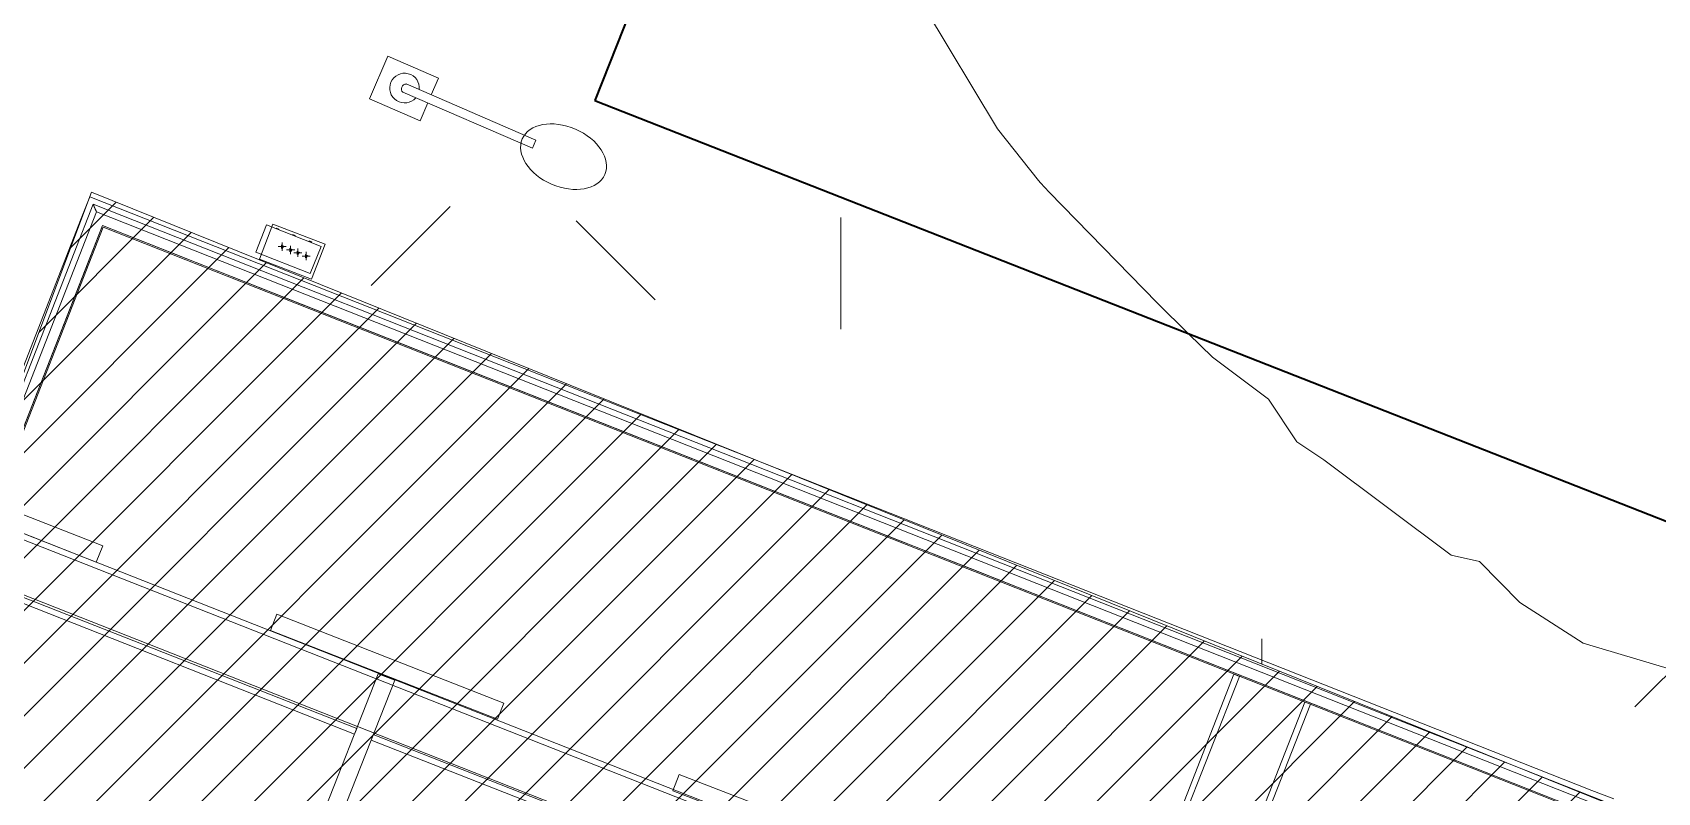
# Model space of a CAD drawing. Header units: metres. Extents: x -207 to 292, y -187 to 169.
# Drawn here: x -123.75 to -109.9, y -62.52 to -56.04 of the extents above; entities that cross this region are included whole.
import ezdxf

# ---------------------------------------------------------------- set-up
doc = ezdxf.new("R2010")
doc.units = ezdxf.units.M
for name, color, linetype, lineweight in [('A-FLOR', 7, 'Continuous', 9), ('A-FLOR-HRAL', 7, 'Continuous', 9), ('A-WALL', 7, 'Continuous', 9), ('ACHURADO', 7, 'Continuous', 9), ('C-BLDG-PADS', 7, 'Continuous', 9), ('C-TOPO', 7, 'Continuous', 9), ('C-TOPO-MAJR', 7, 'Continuous', 35), ('E-ELEC-EQPM', 7, 'Continuous', 9), ('E-LITE-EQPM', 7, 'Continuous', 9), ('E-POWR-CNTR', 7, 'Continuous', 9), ('EQUIPOS PIS', 7, 'Continuous', 9), ('luminarias', 7, 'Continuous', 9), ('solera', 7, 'Continuous', 35)]:
    doc.layers.add(name, color=color, linetype=linetype, lineweight=lineweight)
doc.layers.add('E-POWR-DROP', color=7, linetype='Continuous', lineweight=9, true_color=0x007f00)
doc.layers.add('PR10-ARQ-PL-001-Emplazamiento-C-1_dwg', color=7, linetype='Continuous', lineweight=9, true_color=0x767676)

# ---------------------------------------------------------------- blocks, each defined once
blk = doc.blocks.new('Railing - Railing-2142795-PLANTA EMPLAZAMIENTO ACTUALIZADO')
at = {"layer": 'A-FLOR-HRAL'}
for p, q in [((-123.237, -57.503), (-125.335, -62.864)), ((-123.237, -57.503), (-125.335, -62.864)), ((-110.336, -62.601), (-123.237, -57.503)), ((-110.336, -62.601), (-123.237, -57.503)), ((-125.289, -62.882), (-123.209, -57.568)), ((-125.289, -62.882), (-123.209, -57.568)), ((-123.209, -57.568), (-110.401, -62.63)), ((-123.209, -57.568), (-110.401, -62.63))]:
    blk.add_line(p, q, dxfattribs=at)
for points in [[(-123.209, -57.568), (-123.209, -57.568), (-123.209, -57.567), (-123.21, -57.565), (-123.211, -57.563), (-123.212, -57.561), (-123.212, -57.559), (-123.213, -57.558), (-123.214, -57.555), (-123.216, -57.552), (-123.217, -57.549), (-123.218, -57.547), (-123.219, -57.546), (-123.219, -57.543), (-123.22, -57.541), (-123.221, -57.539), (-123.222, -57.537), (-123.223, -57.535), (-123.224, -57.533), (-123.225, -57.531), (-123.226, -57.529), (-123.227, -57.527), (-123.228, -57.525), (-123.228, -57.523), (-123.229, -57.521), (-123.23, -57.519), (-123.231, -57.517), (-123.232, -57.515), (-123.233, -57.513), (-123.234, -57.511), (-123.234, -57.509), (-123.235, -57.507), (-123.236, -57.505), (-123.237, -57.503), (-123.237, -57.503), (-123.237, -57.503)], [(-123.237, -57.503), (-123.237, -57.503), (-123.237, -57.503), (-123.236, -57.505), (-123.235, -57.507), (-123.234, -57.509), (-123.234, -57.511), (-123.233, -57.513), (-123.232, -57.515), (-123.23, -57.518), (-123.229, -57.521), (-123.228, -57.523), (-123.228, -57.525), (-123.227, -57.527), (-123.226, -57.529), (-123.225, -57.531), (-123.224, -57.533), (-123.223, -57.535), (-123.222, -57.537), (-123.221, -57.539), (-123.22, -57.541), (-123.219, -57.543), (-123.219, -57.546), (-123.218, -57.547), (-123.217, -57.549), (-123.216, -57.551), (-123.215, -57.553), (-123.214, -57.555), (-123.213, -57.558), (-123.212, -57.559), (-123.212, -57.561), (-123.211, -57.563), (-123.21, -57.565), (-123.209, -57.567), (-123.209, -57.568), (-123.209, -57.568)], [(-123.209, -57.568), (-123.209, -57.568), (-123.209, -57.567), (-123.21, -57.565), (-123.211, -57.563), (-123.212, -57.561), (-123.212, -57.559), (-123.213, -57.558), (-123.214, -57.555), (-123.216, -57.552), (-123.217, -57.549), (-123.218, -57.547), (-123.219, -57.546), (-123.219, -57.543), (-123.22, -57.541), (-123.221, -57.539), (-123.222, -57.537), (-123.223, -57.535), (-123.224, -57.533), (-123.225, -57.531), (-123.226, -57.529), (-123.227, -57.527), (-123.228, -57.525), (-123.228, -57.523), (-123.229, -57.521), (-123.23, -57.519), (-123.231, -57.517), (-123.232, -57.515), (-123.233, -57.513), (-123.234, -57.511), (-123.234, -57.509), (-123.235, -57.507), (-123.236, -57.505), (-123.237, -57.503), (-123.237, -57.503), (-123.237, -57.503)], [(-123.237, -57.503), (-123.237, -57.503), (-123.237, -57.503), (-123.236, -57.505), (-123.235, -57.507), (-123.234, -57.509), (-123.234, -57.511), (-123.233, -57.513), (-123.232, -57.515), (-123.23, -57.518), (-123.229, -57.521), (-123.228, -57.523), (-123.228, -57.525), (-123.227, -57.527), (-123.226, -57.529), (-123.225, -57.531), (-123.224, -57.533), (-123.223, -57.535), (-123.222, -57.537), (-123.221, -57.539), (-123.22, -57.541), (-123.219, -57.543), (-123.219, -57.546), (-123.218, -57.547), (-123.217, -57.549), (-123.216, -57.551), (-123.215, -57.553), (-123.214, -57.555), (-123.213, -57.558), (-123.212, -57.559), (-123.212, -57.561), (-123.211, -57.563), (-123.21, -57.565), (-123.209, -57.567), (-123.209, -57.568), (-123.209, -57.568)]]:
    blk.add_open_spline(points, degree=3, knots=[0, 0, 0, 0, 0.083333, 0.125, 0.166667, 0.208333, 0.229167, 0.25, 0.291667, 0.333333, 0.354167, 0.375, 0.395833, 0.416667, 0.4375, 0.458333, 0.479167, 0.5, 0.520833, 0.541667, 0.5625, 0.583333, 0.604167, 0.625, 0.645833, 0.666667, 0.6875, 0.708333, 0.75, 0.770833, 0.791667, 0.833333, 0.875, 0.916667, 1, 1, 1, 1], dxfattribs=at)
blk = doc.blocks.new('Railing - Railing-2150070-PLANTA EMPLAZAMIENTO ACTUALIZADO')
at = {"layer": 'A-FLOR-HRAL'}
for p, q in [((-124.129, -60.193), (-124.147, -60.24)), ((-124.129, -60.193), (-124.147, -60.24)), ((-124.129, -60.193), (-124.147, -60.24)), ((-124.129, -60.193), (-124.147, -60.24)), ((-124.147, -60.24), (-113.976, -64.243)), ((-124.147, -60.24), (-113.976, -64.243)), ((-113.958, -64.197), (-124.129, -60.193)), ((-113.958, -64.197), (-124.129, -60.193)), ((-113.976, -64.243), (-113.958, -64.197)), ((-113.976, -64.243), (-113.958, -64.197)), ((-113.976, -64.243), (-113.958, -64.197)), ((-113.976, -64.243), (-113.958, -64.197))]:
    blk.add_line(p, q, dxfattribs=at)
blk = doc.blocks.new('Railing - Railing-2150129-PLANTA EMPLAZAMIENTO ACTUALIZADO')
at = {"layer": 'A-FLOR-HRAL'}
for p, q in [((-112.904, -61.748), (-113.818, -64.077)), ((-112.904, -61.748), (-113.818, -64.077)), ((-113.772, -64.095), (-112.858, -61.766)), ((-113.772, -64.095), (-112.858, -61.766)), ((-112.858, -61.766), (-112.904, -61.748)), ((-112.858, -61.766), (-112.904, -61.748)), ((-112.858, -61.766), (-112.904, -61.748)), ((-112.858, -61.766), (-112.904, -61.748)), ((-113.818, -64.077), (-113.772, -64.095)), ((-113.818, -64.077), (-113.772, -64.095)), ((-113.818, -64.077), (-113.772, -64.095)), ((-113.818, -64.077), (-113.772, -64.095))]:
    blk.add_line(p, q, dxfattribs=at)
blk = doc.blocks.new('Railing - Railing-2150144-PLANTA EMPLAZAMIENTO ACTUALIZADO')
at = {"layer": 'A-FLOR-HRAL'}
for p, q in [((-113.509, -61.51), (-114.423, -63.839)), ((-113.509, -61.51), (-114.423, -63.839)), ((-113.463, -61.529), (-113.509, -61.51)), ((-113.463, -61.529), (-113.509, -61.51)), ((-113.463, -61.529), (-113.509, -61.51)), ((-113.463, -61.529), (-113.509, -61.51)), ((-114.377, -63.858), (-113.463, -61.529)), ((-114.377, -63.858), (-113.463, -61.529)), ((-114.423, -63.839), (-114.377, -63.858)), ((-114.423, -63.839), (-114.377, -63.858)), ((-114.423, -63.839), (-114.377, -63.858)), ((-114.423, -63.839), (-114.377, -63.858))]:
    blk.add_line(p, q, dxfattribs=at)
blk = doc.blocks.new('Railing - Railing-2150155-PLANTA EMPLAZAMIENTO ACTUALIZADO')
at = {"layer": 'A-FLOR-HRAL'}
for p, q in [((-124.313, -60.665), (-124.332, -60.711)), ((-124.313, -60.665), (-124.332, -60.711)), ((-124.313, -60.665), (-124.332, -60.711)), ((-124.313, -60.665), (-124.332, -60.711)), ((-120.99, -61.973), (-124.313, -60.665)), ((-120.99, -61.973), (-124.313, -60.665)), ((-124.332, -60.711), (-121.008, -62.02)), ((-124.332, -60.711), (-121.008, -62.02)), ((-121.008, -62.02), (-120.99, -61.973)), ((-121.008, -62.02), (-120.99, -61.973)), ((-121.008, -62.02), (-120.99, -61.973)), ((-121.008, -62.02), (-120.99, -61.973))]:
    blk.add_line(p, q, dxfattribs=at)
blk = doc.blocks.new('Railing - Railing-2150411-PLANTA EMPLAZAMIENTO ACTUALIZADO')
at = {"layer": 'A-FLOR-HRAL'}
for p, q in [((-120.849, -62.024), (-120.867, -62.071)), ((-120.849, -62.024), (-120.867, -62.071)), ((-120.849, -62.024), (-120.867, -62.071)), ((-120.849, -62.024), (-120.867, -62.071)), ((-120.867, -62.071), (-117.599, -63.353)), ((-120.867, -62.071), (-117.599, -63.353)), ((-117.581, -63.307), (-120.849, -62.024)), ((-117.581, -63.307), (-120.849, -62.024)), ((-117.599, -63.353), (-117.581, -63.307)), ((-117.599, -63.353), (-117.581, -63.307)), ((-117.599, -63.353), (-117.581, -63.307)), ((-117.599, -63.353), (-117.581, -63.307))]:
    blk.add_line(p, q, dxfattribs=at)
blk = doc.blocks.new('M_Tablero con botones - 250x500x650-2182677-PLANTA EMPLAZAMIENTO ACTUALIZADO')
at = {"layer": 'E-ELEC-EQPM'}
for p, q in [((0.25, 0), (-0.25, 0)), ((-0.25, 0), (0.25, 0)), ((-0.25, 0), (-0.25, -0.25)), ((-0.25, 0), (-0.25, -0.25)), ((0.25, -0.25), (0.25, 0)), ((0.25, 0), (0.25, -0.25)), ((0.25, -0.25), (-0.25, -0.25)), ((-0.25, -0.25), (0.25, -0.25)), ((-0.162, -0.25), (-0.162, -0.255)), ((-0.138, -0.25), (-0.162, -0.25)), ((-0.138, -0.25), (-0.162, -0.25)), ((-0.162, -0.25), (-0.162, -0.255)), ((-0.138, -0.25), (-0.162, -0.25)), ((-0.138, -0.25), (-0.162, -0.25)), ((-0.162, -0.255), (-0.138, -0.255)), ((-0.162, -0.255), (-0.138, -0.255)), ((-0.162, -0.255), (-0.138, -0.255)), ((-0.162, -0.255), (-0.138, -0.255)), ((-0.138, -0.255), (-0.138, -0.25)), ((-0.138, -0.255), (-0.138, -0.25)), ((-0.012, -0.25), (-0.012, -0.255)), ((0.012, -0.25), (-0.012, -0.25)), ((0.012, -0.25), (-0.012, -0.25)), ((-0.012, -0.25), (-0.012, -0.255)), ((0.012, -0.25), (-0.012, -0.25)), ((0.012, -0.25), (-0.012, -0.25)), ((-0.012, -0.255), (0.012, -0.255)), ((-0.012, -0.255), (0.012, -0.255)), ((-0.012, -0.255), (0.012, -0.255)), ((-0.012, -0.255), (0.012, -0.255)), ((0.012, -0.255), (0.012, -0.25)), ((0.012, -0.255), (0.012, -0.25)), ((0.138, -0.25), (0.138, -0.255)), ((0.162, -0.25), (0.138, -0.25)), ((0.162, -0.25), (0.138, -0.25)), ((0.138, -0.25), (0.138, -0.255)), ((0.162, -0.25), (0.138, -0.25)), ((0.162, -0.25), (0.138, -0.25)), ((0.138, -0.255), (0.162, -0.255)), ((0.138, -0.255), (0.162, -0.255)), ((0.138, -0.255), (0.162, -0.255)), ((0.138, -0.255), (0.162, -0.255)), ((0.162, -0.255), (0.162, -0.25)), ((0.162, -0.255), (0.162, -0.25))]:
    blk.add_line(p, q, dxfattribs=at)
blk = doc.blocks.new('YADRAN_LASQUEMAS_ARQ_MO_004_PLANTA LODOS_rvt-1-PLANTA EMPLAZAMIENTO ACTUALIZADO')
at = {"layer": 'E-POWR-DROP'}
for points in [[(-121.62, -57.882), (-121.606, -57.859), (-121.634, -57.847), (-121.634, -57.88)], [(-121.548, -57.91), (-121.535, -57.887), (-121.563, -57.875), (-121.563, -57.909)], [(-121.487, -57.935), (-121.473, -57.911), (-121.502, -57.9), (-121.502, -57.933)], [(-121.416, -57.963), (-121.403, -57.939), (-121.431, -57.927), (-121.431, -57.961)]]:
    blk.add_hatch(color=256, dxfattribs=at).paths.add_polyline_path(points)
at = {"layer": 'A-FLOR'}
for p, q in [((-128.182, -70.523), (-123.158, -57.684)), ((-123.158, -57.684), (-128.182, -70.523)), ((-123.158, -57.684), (-110.517, -62.68)), ((-110.517, -62.68), (-123.158, -57.684)), ((-121.82, -57.97), (-121.704, -57.671)), ((-121.704, -57.671), (-121.82, -57.97)), ((-121.704, -57.671), (-121.259, -57.843)), ((-121.259, -57.843), (-121.704, -57.671)), ((-121.259, -57.843), (-121.376, -58.142)), ((-121.376, -58.142), (-121.259, -57.843)), ((-121.376, -58.142), (-121.82, -57.97)), ((-121.82, -57.97), (-121.376, -58.142))]:
    blk.add_line(p, q, dxfattribs=at)
at = {"layer": 'A-WALL'}
for p, q in [((-123.338, -57.624), (-123.265, -57.438)), ((-123.265, -57.438), (-123.338, -57.624)), ((-110.457, -62.5), (-123.265, -57.438)), ((-123.265, -57.438), (-110.457, -62.5)), ((-123.338, -57.624), (-128.386, -70.524)), ((-128.386, -70.524), (-123.338, -57.624)), ((-123.152, -57.697), (-128.127, -70.411)), ((-124.074, -60.054), (-123.152, -57.697)), ((-110.53, -62.686), (-123.152, -57.697)), ((-123.152, -57.697), (-110.53, -62.686)), ((-123.155, -60.416), (-124.074, -60.054)), ((-124.074, -60.054), (-123.155, -60.416)), ((-123.21, -60.555), (-124.129, -60.193)), ((-124.129, -60.193), (-123.21, -60.555)), ((-123.155, -60.416), (-123.21, -60.555)), ((-123.21, -60.555), (-123.155, -60.416)), ((-121.725, -61.137), (-121.67, -60.997)), ((-121.725, -61.137), (-121.67, -60.997)), ((-119.734, -61.755), (-121.67, -60.997)), ((-121.67, -60.997), (-119.734, -61.755)), ((-121.725, -61.137), (-119.788, -61.894)), ((-119.788, -61.894), (-121.725, -61.137)), ((-120.806, -61.506), (-123.739, -68.953)), ((-123.739, -68.953), (-120.806, -61.506)), ((-123.739, -68.953), (-120.806, -61.506)), ((-120.806, -61.506), (-123.739, -68.953)), ((-120.806, -61.506), (-120.666, -61.561)), ((-120.666, -61.561), (-120.806, -61.506)), ((-120.666, -61.561), (-120.806, -61.506)), ((-120.806, -61.506), (-120.666, -61.561)), ((-123.599, -69.008), (-120.666, -61.561)), ((-120.666, -61.561), (-123.599, -69.008)), ((-120.666, -61.561), (-123.599, -69.008)), ((-123.599, -69.008), (-120.666, -61.561)), ((-119.734, -61.755), (-119.788, -61.894)), ((-119.788, -61.894), (-119.734, -61.755)), ((-118.294, -62.504), (-118.24, -62.364)), ((-118.294, -62.504), (-118.24, -62.364)), ((-116.293, -63.114), (-118.24, -62.364)), ((-118.24, -62.364), (-116.293, -63.114)), ((-116.347, -63.254), (-118.294, -62.504)), ((-118.294, -62.504), (-117.401, -62.848)), ((-110.457, -62.5), (-110.271, -62.573)), ((-110.271, -62.573), (-110.457, -62.5))]:
    blk.add_line(p, q, dxfattribs=at)
at = {"layer": 'E-POWR-CNTR'}
for p, q in [((-121.66, -57.864), (-121.59, -57.864)), ((-121.625, -57.899), (-121.625, -57.829)), ((-121.588, -57.892), (-121.518, -57.892)), ((-121.553, -57.927), (-121.553, -57.857)), ((-121.527, -57.916), (-121.457, -57.916)), ((-121.492, -57.951), (-121.492, -57.881)), ((-121.421, -57.979), (-121.421, -57.909)), ((-121.456, -57.944), (-121.386, -57.944))]:
    blk.add_line(p, q, dxfattribs=at)
at = {"layer": 'A-FLOR-HRAL', "lineweight": 9}
for name in ['Railing - Railing-2142795-PLANTA EMPLAZAMIENTO ACTUALIZADO', 'Railing - Railing-2150070-PLANTA EMPLAZAMIENTO ACTUALIZADO', 'Railing - Railing-2150155-PLANTA EMPLAZAMIENTO ACTUALIZADO', 'Railing - Railing-2150144-PLANTA EMPLAZAMIENTO ACTUALIZADO', 'Railing - Railing-2150129-PLANTA EMPLAZAMIENTO ACTUALIZADO', 'Railing - Railing-2150411-PLANTA EMPLAZAMIENTO ACTUALIZADO']:
    blk.add_blockref(name, (0, 0), dxfattribs=at)
at = {"layer": 'E-ELEC-EQPM', "lineweight": 9, "rotation": 158.4353909248169}
blk.add_blockref('M_Tablero con botones - 250x500x650-2182677-PLANTA EMPLAZAMIENTO ACTUALIZADO', (-121.618, -58.002), dxfattribs=at)
blk = doc.blocks.new('PR10-ARQ-PL-001-Emplazamiento-C-1_dwg-674643-PLANTA EMPLAZAMIENTO ACTUALIZADO')
at = {"lineweight": 9, "true_color": 0x0000ff}
h = blk.add_hatch(dxfattribs=at)
h.set_pattern_fill('FP_4', color=5, style=0, pattern_type=2)
h.set_pattern_definition([(45, (0, 0), (-0.2245064, 0.2245064), [])])
h.paths.add_polyline_path([(-120.421, -79.818), (-117.3, -76.959), (-118.635, -75.467), (-118.287, -74.464), (-115.401, -75.566), (-110.3, -62.621), (-123.251, -57.4), (-128.84, -72.278), (-126.546, -73.14), (-128.379, -76.931), (-122.585, -79.569), (-121.52, -78.705)])
at = {"layer": 'ACHURADO'}
h = blk.add_hatch(dxfattribs=at)
h.set_pattern_fill('FP_1', color=256, style=0, pattern_type=2)
h.set_pattern_definition([(90, (-655750.258, -5498481.082), (-3.592, 3.592), [0.9525, -6.232]), (45, (-655750.258, -5498481.082), (-3.5921024484, 3.5921024484), [0.9525, -4.127]), (135, (-655750.258, -5498481.082), (-3.5921024484, -3.5921024484), [0.9525, -4.127])])
h.paths.add_polyline_path([(-94.086, -119.165), (-91.032, -70.423), (-99.695, -67.022), (-98.719, -64.566), (-118.96, -56.618), (-118.649, -55.835), (-118.855, -55.514), (-118.616, -54.913), (-118.277, -54.897), (-110.01, -34.083), (-113.235, -35.26), (-115.933, -41.843), (-119.856, -51.176), (-122.923, -49.89), (-125.331, -55.633), (-128.913, -54.131), (-126.505, -48.389), (-126.632, -48.335), (-127.862, -43.679), (-150.258, -47.708), (-150.258, -66.405), (-137.14, -85.351), (-95.256, -118.246)])
h.paths.add_polyline_path([(-120.421, -79.818), (-121.52, -78.705), (-122.585, -79.569), (-128.379, -76.931), (-126.546, -73.14), (-128.84, -72.278), (-126.416, -65.824), (-128.27, -65.134), (-127.165, -62.164), (-125.301, -62.857), (-123.251, -57.4), (-110.3, -62.621), (-115.401, -75.566), (-118.287, -74.464), (-118.635, -75.467), (-117.3, -76.959), (-119.206, -78.705)])
h.paths.add_polyline_path([(-126.458, -61.942), (-126.573, -61.936), (-126.796, -61.889), (-126.902, -61.848), (-127.004, -61.796), (-127.109, -61.727), (-127.189, -61.662), (-127.27, -61.581), (-127.341, -61.492), (-127.404, -61.397), (-127.456, -61.295), (-127.497, -61.188), (-127.526, -61.078), (-127.544, -60.965), (-127.55, -60.851), (-127.544, -60.737), (-127.526, -60.624), (-127.497, -60.514), (-127.456, -60.407), (-127.404, -60.305), (-127.341, -60.209), (-127.27, -60.121), (-127.189, -60.04), (-127.1, -59.968), (-127.004, -59.906), (-126.902, -59.854), (-126.685, -59.783), (-126.546, -59.764), (-126.458, -59.759), (-126.344, -59.765), (-126.232, -59.783), (-126.121, -59.813), (-126.015, -59.854), (-125.913, -59.906), (-125.817, -59.968), (-125.728, -60.04), (-125.647, -60.121), (-125.575, -60.209), (-125.513, -60.305), (-125.461, -60.407), (-125.42, -60.514), (-125.391, -60.624), (-125.373, -60.737), (-125.367, -60.851), (-125.373, -60.965), (-125.391, -61.078), (-125.42, -61.188), (-125.461, -61.295), (-125.513, -61.397), (-125.575, -61.492), (-125.647, -61.581), (-125.728, -61.662), (-125.817, -61.734), (-125.913, -61.796), (-126.076, -61.872), (-126.121, -61.889), (-126.232, -61.918), (-126.344, -61.936)])
h.paths.add_polyline_path([(-121.416, -57.963), (-121.431, -57.961), (-121.431, -57.927), (-121.403, -57.939)])
h.paths.add_polyline_path([(-121.487, -57.935), (-121.502, -57.933), (-121.502, -57.9), (-121.473, -57.911)])
h.paths.add_polyline_path([(-121.548, -57.91), (-121.563, -57.909), (-121.563, -57.875), (-121.535, -57.887)])
h.paths.add_polyline_path([(-121.62, -57.882), (-121.634, -57.88), (-121.634, -57.847), (-121.606, -57.859)])
h.paths.add_polyline_path([(-119.491, -57.024), (-120.384, -56.639), (-120.449, -56.79), (-120.881, -56.604), (-120.724, -56.241), (-120.293, -56.427), (-120.354, -56.569), (-119.461, -56.955)])
h.paths.add_polyline_path([(-120.572, -56.638), (-120.511, -56.617), (-120.487, -56.595), (-120.6, -56.543), (-120.607, -56.511), (-120.588, -56.484), (-120.567, -56.477), (-120.457, -56.525), (-120.467, -56.461), (-120.507, -56.411), (-120.567, -56.387), (-120.631, -56.395), (-120.682, -56.434), (-120.707, -56.494), (-120.7, -56.558), (-120.663, -56.61), (-120.604, -56.637)])
at = {"layer": 'C-BLDG-PADS', "flags": 128}
blk.add_lwpolyline([(-123.158, -57.684), (-110.517, -62.68), (-115.484, -75.377), (-118.435, -74.228), (-118.972, -75.769), (-117.718, -77.11), (-120.465, -79.473), (-121.492, -78.326), (-122.637, -79.335), (-128.101, -76.847), (-126.869, -74.386), (-126.279, -72.987), (-128.767, -72.003), (-128.182, -70.523)], close=True, dxfattribs=at)
at = {"layer": 'C-TOPO', "flags": 128}
for points in [[(-118.649, -55.835), (-118.96, -56.618), (-118.76, -56.697), (-117.788, -57.079), (-115.547, -57.959), (-115.488, -57.982), (-115.246, -58.077), (-113.617, -58.716), (-112.717, -59.07), (-111.561, -59.524), (-111.452, -59.566), (-111.369, -59.599), (-106.032, -61.695)], [(-106.032, -61.695), (-111.369, -59.599), (-111.452, -59.566), (-111.561, -59.524), (-112.717, -59.07), (-113.617, -58.716), (-115.246, -58.077), (-115.488, -57.982), (-115.547, -57.959), (-117.788, -57.079), (-118.76, -56.697), (-118.96, -56.618), (-118.649, -55.835)], [(-128.182, -70.523), (-123.158, -57.684), (-122.566, -57.918), (-121.556, -58.317), (-116.472, -60.327), (-116.395, -60.357), (-116.321, -60.387), (-116.233, -60.421), (-115.757, -60.609), (-115.341, -60.774), (-113.981, -61.311), (-112.832, -61.765), (-112.064, -62.069), (-110.517, -62.68)], [(-124.51, -61.14), (-123.687, -59.036), (-123.281, -58), (-123.158, -57.684), (-122.566, -57.918), (-121.556, -58.317), (-116.472, -60.327), (-116.395, -60.357), (-116.321, -60.387), (-116.233, -60.421), (-115.757, -60.609), (-115.341, -60.774), (-113.981, -61.311), (-112.832, -61.765), (-112.064, -62.069), (-110.517, -62.68)], [(-124.51, -61.14), (-123.687, -59.036), (-123.281, -58), (-123.158, -57.684), (-123.281, -58), (-123.687, -59.036), (-124.51, -61.14)], [(-110.517, -62.68), (-112.064, -62.069), (-112.832, -61.765), (-113.981, -61.311), (-115.341, -60.774), (-115.757, -60.609), (-116.233, -60.421), (-116.321, -60.387), (-116.395, -60.357), (-116.472, -60.327), (-121.556, -58.317), (-122.566, -57.918), (-123.158, -57.684), (-110.517, -62.68)]]:
    blk.add_lwpolyline(points, dxfattribs=at)
at = {"layer": 'C-TOPO-MAJR', "color": 1, "lineweight": 9, "true_color": 0xff0000, "flags": 128}
blk.add_lwpolyline([(-116.148, -55.824), (-115.525, -56.86), (-115.175, -57.301), (-115.16, -57.32), (-115.084, -57.399), (-114.164, -58.344), (-113.897, -58.606), (-113.693, -58.806), (-113.215, -59.164), (-112.974, -59.527), (-112.743, -59.682), (-111.658, -60.495), (-111.416, -60.548), (-111.072, -60.898), (-110.532, -61.246), (-107.088, -62.272)], dxfattribs=at)
at = {"layer": 'E-LITE-EQPM', "flags": 128}
for points in [[(-120.567, -56.477), (-119.461, -56.955)], [(-119.491, -57.024), (-120.597, -56.547)]]:
    blk.add_lwpolyline(points, close=True, dxfattribs=at)
at = {"layer": 'E-LITE-EQPM'}
blk.add_ellipse((-119.226, -57.097), major_axis=(-0.352, 0.152), ratio=0.666667, dxfattribs=at)
at = {"layer": 'EQUIPOS PIS'}
blk.add_line((-124.449, -60.589), (-111.508, -65.688), dxfattribs=at)
at = {"layer": 'EQUIPOS PIS', "flags": 128}
blk.add_lwpolyline([(-125.323, -62.917), (-123.251, -57.4), (-110.3, -62.621), (-115.401, -75.566), (-118.287, -74.464), (-118.635, -75.467), (-117.3, -76.959), (-120.421, -79.818), (-121.52, -78.705)], dxfattribs=at)
at = {"layer": 'luminarias'}
blk.add_line((-119.491, -57.024), (-119.461, -56.955), dxfattribs=at)
at = {"layer": 'luminarias', "flags": 128}
blk.add_lwpolyline([(-120.354, -56.569), (-120.293, -56.427), (-120.724, -56.241), (-120.881, -56.604), (-120.449, -56.79), (-120.384, -56.639)], dxfattribs=at)
at = {"layer": 'luminarias'}
for centre, major_axis, start_param, end_param in [((-120.582, -56.512), (0.072, 0.104), 5.215512, 10.886364), ((-120.565, -56.52), (-0.0417, 0.0091), 4.987355, 7.194788)]:
    blk.add_ellipse(centre, major_axis=major_axis, ratio=1, start_param=start_param, end_param=end_param, dxfattribs=at)
at = {"layer": 'solera', "flags": 128}
blk.add_lwpolyline([(13.372, 2.083), (13.051, 1.282), (-78.372, 37.795), (-81.977, 36.498), (-118.277, -54.897), (-118.616, -54.913), (-118.855, -55.514), (-118.649, -55.835), (-118.96, -56.618), (-59.119, -80.114)], dxfattribs=at)

msp = doc.modelspace()

# ---------------------------------------------------------------- linework, layer by layer
at = {"layer": 'C-BLDG-PADS'}
for p, q in [((-128.182, -70.523), (-123.158, -57.684)), ((-123.158, -57.684), (-110.517, -62.68))]:
    msp.add_line(p, q, dxfattribs=at)
at = {"layer": 'C-TOPO'}
for p, q in [((-118.96, -56.618), (-118.649, -55.835)), ((-118.649, -55.835), (-118.96, -56.618)), ((-118.76, -56.697), (-118.96, -56.618)), ((-118.96, -56.618), (-118.76, -56.697)), ((-117.788, -57.079), (-118.76, -56.697)), ((-118.76, -56.697), (-117.788, -57.079)), ((-115.547, -57.959), (-117.788, -57.079)), ((-117.788, -57.079), (-115.547, -57.959)), ((-123.158, -57.684), (-128.182, -70.523)), ((-123.158, -57.684), (-123.281, -58)), ((-123.158, -57.684), (-123.281, -58)), ((-123.158, -57.684), (-123.281, -58)), ((-123.158, -57.684), (-122.566, -57.918)), ((-122.566, -57.918), (-123.158, -57.684)), ((-122.566, -57.918), (-123.158, -57.684)), ((-123.158, -57.684), (-110.517, -62.68)), ((-122.566, -57.918), (-121.556, -58.317)), ((-121.556, -58.317), (-122.566, -57.918)), ((-121.556, -58.317), (-122.566, -57.918)), ((-123.687, -59.036), (-123.281, -58)), ((-123.281, -58), (-123.687, -59.036)), ((-123.281, -58), (-123.687, -59.036)), ((-115.488, -57.982), (-115.547, -57.959)), ((-115.547, -57.959), (-115.488, -57.982)), ((-115.246, -58.077), (-115.488, -57.982)), ((-115.488, -57.982), (-115.246, -58.077)), ((-113.617, -58.716), (-115.246, -58.077)), ((-115.246, -58.077), (-113.617, -58.716)), ((-121.556, -58.317), (-116.472, -60.327)), ((-116.472, -60.327), (-121.556, -58.317)), ((-116.472, -60.327), (-121.556, -58.317)), ((-112.717, -59.07), (-113.617, -58.716)), ((-113.617, -58.716), (-112.717, -59.07)), ((-124.51, -61.14), (-123.687, -59.036)), ((-123.687, -59.036), (-124.51, -61.14)), ((-123.687, -59.036), (-124.51, -61.14)), ((-111.561, -59.524), (-112.717, -59.07)), ((-112.717, -59.07), (-111.561, -59.524)), ((-111.452, -59.566), (-111.561, -59.524)), ((-111.561, -59.524), (-111.452, -59.566)), ((-111.369, -59.599), (-111.452, -59.566)), ((-111.452, -59.566), (-111.369, -59.599)), ((-106.032, -61.695), (-111.369, -59.599)), ((-111.369, -59.599), (-106.032, -61.695)), ((-116.472, -60.327), (-116.395, -60.357)), ((-116.395, -60.357), (-116.472, -60.327)), ((-116.395, -60.357), (-116.472, -60.327)), ((-116.395, -60.357), (-116.321, -60.387)), ((-116.321, -60.387), (-116.395, -60.357)), ((-116.321, -60.387), (-116.395, -60.357)), ((-116.321, -60.387), (-116.233, -60.421)), ((-116.233, -60.421), (-116.321, -60.387)), ((-116.233, -60.421), (-116.321, -60.387)), ((-116.233, -60.421), (-115.757, -60.609)), ((-115.757, -60.609), (-116.233, -60.421)), ((-115.757, -60.609), (-116.233, -60.421)), ((-115.757, -60.609), (-115.341, -60.774)), ((-115.341, -60.774), (-115.757, -60.609)), ((-115.341, -60.774), (-115.757, -60.609)), ((-115.341, -60.774), (-113.981, -61.311)), ((-113.981, -61.311), (-115.341, -60.774)), ((-113.981, -61.311), (-115.341, -60.774)), ((-113.981, -61.311), (-112.832, -61.765)), ((-112.832, -61.765), (-113.981, -61.311)), ((-112.832, -61.765), (-113.981, -61.311)), ((-112.832, -61.765), (-112.064, -62.069)), ((-112.064, -62.069), (-112.832, -61.765)), ((-112.064, -62.069), (-112.832, -61.765)), ((-112.064, -62.069), (-110.517, -62.68)), ((-110.517, -62.68), (-112.064, -62.069)), ((-110.517, -62.68), (-112.064, -62.069))]:
    msp.add_line(p, q, dxfattribs=at)
at = {"layer": 'C-TOPO-MAJR', "color": 1, "lineweight": 9, "true_color": 0xff0000, "flags": 128}
for points in [[(-117.126, -52), (-117.134, -52.112), (-117.107, -52.54), (-117.071, -53.125), (-116.918, -53.662), (-116.829, -53.973), (-116.513, -55.141), (-116.148, -55.824), (-115.525, -56.86), (-115.175, -57.301), (-115.16, -57.32), (-115.084, -57.399), (-114.164, -58.344), (-113.897, -58.606)], [(-113.897, -58.606), (-113.693, -58.806), (-113.215, -59.164), (-112.974, -59.527), (-112.743, -59.682), (-111.658, -60.495), (-111.416, -60.548), (-111.072, -60.898), (-110.532, -61.246), (-107.088, -62.272)]]:
    msp.add_lwpolyline(points, dxfattribs=at)

# ---------------------------------------------------------------- block references
at = {"lineweight": 5}
msp.add_blockref('YADRAN_LASQUEMAS_ARQ_MO_004_PLANTA LODOS_rvt-1-PLANTA EMPLAZAMIENTO ACTUALIZADO', (0, 0), dxfattribs=at)
at = {"layer": 'PR10-ARQ-PL-001-Emplazamiento-C-1_dwg', "color": 7}
msp.add_blockref('PR10-ARQ-PL-001-Emplazamiento-C-1_dwg-674643-PLANTA EMPLAZAMIENTO ACTUALIZADO', (0, 0), dxfattribs=at)

doc.saveas('drawing.dxf')
